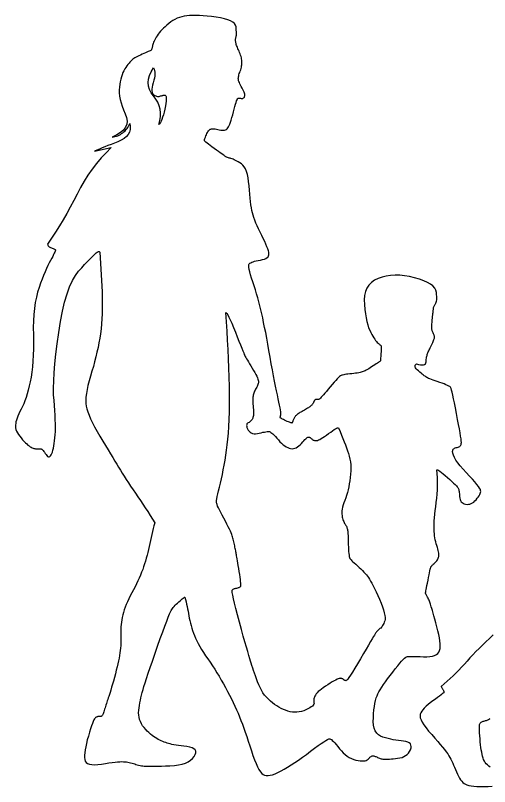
# Model space of a CAD drawing. Extents: x -1967 to 1912, y -945 to 732.
# Drawn here: x -1967 to -936, y -945 to 732 of the extents above; entities that cross this region are included whole.
import ezdxf

# ---------------------------------------------------------------- set-up
doc = ezdxf.new("R2010")
doc.units = 0
doc.header["$LTSCALE"] = 20
doc.layers.add('_____1', color=7, linetype='CONTINUOUS')

# ---------------------------------------------------------------- blocks, each defined once
blk = doc.blocks.new('____')
at = {"layer": '_____1', "color": 0, "flags": 128}
for points in [[(-988.4, -330.3), (-985.3, -330.8), (-982.3, -330.7), (-979.3, -330.2), (-976.4, -329.2), (-973.6, -327.8), (-970.8, -325.9), (-968.1, -323.5), (-965.4, -320.7), (-962.9, -317.7), (-960.8, -314.9), (-959.1, -312.2), (-957.7, -309.7), (-956.7, -307.3), (-956, -305), (-955.6, -302.9), (-955.7, -300.9), (-956.3, -298.6), (-957.9, -295.6), (-960.4, -291.8), (-963.9, -287.3), (-968.2, -282), (-973.5, -275.9), (-979.7, -269.2), (-986.9, -261.6), (-994, -254), (-1000.2, -246.9), (-1005.4, -240.4), (-1009.6, -234.4), (-1012.8, -228.9), (-1015, -223.9), (-1016.3, -219.5), (-1016.6, -215.6), (-1016.6, -215.6), (-1016.4, -213.9), (-1015.9, -212.3), (-1015.1, -211), (-1014, -209.8), (-1012.7, -208.9), (-1011, -208.1), (-1009.1, -207.5), (-1006.9, -207.2), (-1004.7, -206.8), (-1002.8, -206.1), (-1001.2, -205.1), (-999.9, -203.8), (-998.9, -202.3), (-998.2, -200.5), (-997.8, -198.4), (-997.6, -196), (-997.8, -192.8), (-998.3, -188.3), (-999.2, -182.4), (-1000.3, -175.3), (-1001.8, -166.8), (-1003.6, -157), (-1005.7, -146), (-1008.1, -133.5), (-1010.5, -121.2), (-1012.7, -110.4), (-1014.7, -101.1), (-1016.4, -93.3), (-1017.8, -87), (-1019, -82.2), (-1019.9, -78.9), (-1020.6, -77.1), (-1021.5, -76), (-1022.9, -74.8), (-1025, -73.5), (-1027.7, -72.1), (-1031.1, -70.6), (-1035, -69.1), (-1039.6, -67.4), (-1044.7, -65.7), (-1050, -63.9), (-1054.7, -62.3), (-1059, -60.8), (-1062.7, -59.3), (-1066, -58), (-1068.8, -56.8), (-1071, -55.7), (-1072.8, -54.7), (-1074.5, -53.7), (-1076.3, -52.4), (-1078.2, -51), (-1080.4, -49.4), (-1082.7, -47.5), (-1085.2, -45.5), (-1087.9, -43.3), (-1090.8, -40.8), (-1093.5, -38.4), (-1095.5, -36.1), (-1097, -33.9), (-1097.8, -31.9), (-1098.1, -30.1), (-1097.7, -28.3), (-1096.8, -26.8), (-1095.2, -25.4), (-1095.2, -25.4), (-1090.4, -26.7), (-1086.3, -27.4), (-1082.8, -27.6), (-1079.8, -27.3), (-1077.5, -26.5), (-1075.8, -25.1), (-1074.8, -23.2), (-1074.3, -20.7), (-1074.1, -18.1), (-1073.8, -15.6), (-1073.5, -13.2), (-1073.1, -10.9), (-1072.7, -8.8), (-1072.2, -6.8), (-1071.6, -4.9), (-1071, -3.1), (-1070.2, -1.4), (-1069.4, 0.6), (-1068.5, 2.7), (-1067.5, 4.9), (-1066.4, 7.3), (-1065.2, 9.9), (-1063.8, 12.6), (-1062.4, 15.5), (-1061, 18.4), (-1059.8, 21), (-1058.8, 23.3), (-1057.9, 25.4), (-1057.2, 27.3), (-1056.6, 28.9), (-1056.2, 30.3), (-1056, 31.4), (-1055.9, 32.4), (-1056, 33.5), (-1056.1, 34.7), (-1056.4, 36), (-1056.9, 37.3), (-1057.4, 38.7), (-1058.1, 40.2), (-1058.8, 41.8), (-1059.6, 43.4), (-1060.3, 44.9), (-1060.9, 46.5), (-1061.3, 48), (-1061.7, 49.5), (-1061.9, 51), (-1062.1, 52.5), (-1062.1, 53.9), (-1062, 55.5), (-1061.9, 57.3), (-1061.8, 59.4), (-1061.6, 61.8), (-1061.4, 64.5), (-1061.1, 67.5), (-1060.8, 70.7), (-1060.4, 74.2), (-1060.1, 77.7), (-1059.7, 81), (-1059.4, 83.9), (-1059.1, 86.6), (-1058.9, 89.1), (-1058.7, 91.2), (-1058.5, 93.1), (-1058.3, 94.7), (-1058.1, 96.2), (-1057.8, 97.6), (-1057.4, 99), (-1056.8, 100.3), (-1056.2, 101.7), (-1055.5, 102.9), (-1054.6, 104.2), (-1053.7, 105.4), (-1052.8, 106.8), (-1052.1, 108.7), (-1051.6, 111.1), (-1051.2, 113.9), (-1051.1, 117.2), (-1051.2, 121.1), (-1051.4, 125.3), (-1051.9, 130.1), (-1053.1, 135), (-1055.6, 139.6), (-1059.5, 144), (-1064.8, 148.1), (-1071.4, 151.9), (-1079.3, 155.5), (-1088.6, 158.8), (-1099.2, 161.9), (-1110.4, 164.5), (-1121.1, 166.2), (-1131.6, 167.2), (-1141.7, 167.4), (-1151.4, 166.8), (-1160.8, 165.4), (-1169.8, 163.2), (-1178.5, 160.2), (-1186.4, 156.4), (-1193.1, 151.6), (-1198.6, 145.9), (-1203, 139.3), (-1206.1, 131.8), (-1208, 123.3), (-1208.8, 113.9), (-1208.3, 103.6), (-1207.2, 93.2), (-1205.9, 83.6), (-1204.4, 74.8), (-1202.8, 66.8), (-1201, 59.6), (-1199.1, 53.2), (-1196.9, 47.6), (-1194.6, 42.7), (-1192.3, 38.5), (-1190.1, 34.7), (-1187.9, 31.2), (-1185.9, 28.1), (-1183.9, 25.4), (-1182.1, 23.1), (-1180.3, 21.2), (-1178.6, 19.6), (-1177.1, 18.3), (-1175.8, 17.2), (-1174.6, 16.2), (-1173.7, 15.3), (-1172.9, 14.6), (-1172.4, 14), (-1172, 13.6), (-1171.8, 13.3), (-1171.7, 12.8), (-1171.7, 11.9), (-1171.7, 10.6), (-1171.8, 8.8), (-1171.9, 6.6), (-1172, 4), (-1172.2, 0.9), (-1172.4, -2.6), (-1172.6, -6.2), (-1172.9, -9.3), (-1173.1, -11.9), (-1173.2, -14.2), (-1173.4, -16), (-1173.6, -17.4), (-1173.7, -18.4), (-1173.8, -18.9), (-1174.2, -19.4), (-1175, -20.1), (-1176.2, -21.1), (-1177.9, -22.3), (-1180, -23.8), (-1182.6, -25.5), (-1185.6, -27.5), (-1189, -29.7), (-1192.6, -32), (-1195.9, -34.1), (-1199, -35.9), (-1201.9, -37.6), (-1204.5, -39), (-1206.9, -40.3), (-1209, -41.3), (-1211, -42.2), (-1212.9, -42.9), (-1215.2, -43.5), (-1217.8, -44.2), (-1220.8, -44.8), (-1224.1, -45.3), (-1227.7, -45.8), (-1231.7, -46.3), (-1236, -46.7), (-1240.3, -47.1), (-1244.2, -47.6), (-1247.6, -48), (-1250.7, -48.5), (-1253.4, -49), (-1255.7, -49.6), (-1257.6, -50.1), (-1259.1, -50.7), (-1260.6, -51.6), (-1262.5, -53.1), (-1264.8, -55.2), (-1267.6, -58), (-1270.8, -61.4), (-1274.4, -65.4), (-1278.4, -70.1), (-1282.8, -75.4), (-1287.2, -80.7), (-1291.1, -85.4), (-1294.6, -89.4), (-1297.6, -92.9), (-1300, -95.8), (-1302, -98), (-1303.6, -99.6), (-1304.6, -100.7), (-1305.4, -101.3), (-1306.2, -101.9), (-1307, -102.3), (-1307.8, -102.7), (-1308.6, -102.9), (-1309.4, -103.1), (-1310.2, -103.1), (-1311, -103), (-1311.8, -102.9), (-1312.5, -102.8), (-1313.2, -102.9), (-1313.8, -102.9), (-1314.4, -103.1), (-1314.9, -103.3), (-1315.4, -103.5), (-1315.8, -103.9), (-1316.2, -104.3), (-1316.6, -104.7), (-1317, -105.3), (-1317.3, -105.9), (-1317.7, -106.5), (-1318, -107.3), (-1318.4, -108.1), (-1318.7, -108.9), (-1319.1, -109.9), (-1319.6, -110.8), (-1320.2, -111.8), (-1321, -112.8), (-1321.9, -113.9), (-1322.9, -115), (-1324.1, -116.1), (-1325.4, -117.2), (-1326.9, -118.4), (-1328.5, -119.6), (-1330.2, -120.8), (-1332.2, -122), (-1334.2, -123.3), (-1336.5, -124.6), (-1338.9, -125.9), (-1341.4, -127.3), (-1344, -128.6), (-1346.3, -130), (-1348.5, -131.2), (-1350.5, -132.5), (-1352.3, -133.8), (-1353.9, -135), (-1355.4, -136.1), (-1356.6, -137.3), (-1357.8, -138.4), (-1358.8, -139.7), (-1359.7, -140.9), (-1360.6, -142.2), (-1361.4, -143.5), (-1362, -144.9), (-1362.6, -146.3), (-1363.1, -147.8), (-1363.6, -149.2), (-1364, -150.4), (-1364.4, -151.4), (-1364.7, -152.3), (-1365.1, -153), (-1365.4, -153.6), (-1365.7, -153.9), (-1365.9, -154.1), (-1366.3, -154.1), (-1367.1, -153.9), (-1368.2, -153.6), (-1369.7, -153), (-1371.5, -152.3), (-1373.7, -151.4), (-1376.2, -150.3), (-1379, -149), (-1381.8, -147.6), (-1384.3, -146.5), (-1386.4, -145.4), (-1388.1, -144.5), (-1389.5, -143.7), (-1390.5, -143.1), (-1391.1, -142.6), (-1391.4, -142.3), (-1391.4, -141.9), (-1391.4, -141.5), (-1391.4, -140.9), (-1391.2, -140.3), (-1391.1, -139.6), (-1390.8, -138.7), (-1390.6, -137.8), (-1390.2, -136.7), (-1390, -135.2), (-1390, -132.8), (-1390.3, -129.7), (-1390.9, -125.6), (-1391.7, -120.7), (-1392.8, -115), (-1394.2, -108.5), (-1395.8, -101.1), (-1397.6, -92.9), (-1399.5, -83.7), (-1401.6, -73.7), (-1403.7, -62.9), (-1405.9, -51.1), (-1408.3, -38.4), (-1410.7, -24.9), (-1413.3, -10.5), (-1415.8, 4), (-1418.3, 17.6), (-1420.7, 30.6), (-1423, 42.7), (-1425.3, 54.1), (-1427.4, 64.7), (-1429.5, 74.6), (-1431.5, 83.7), (-1433.5, 92.4), (-1435.6, 101.1), (-1437.9, 109.7), (-1440.3, 118.4), (-1442.8, 127.1), (-1445.4, 135.7), (-1448.2, 144.4), (-1451.1, 153), (-1453.8, 161.2), (-1456, 168.5), (-1457.7, 174.8), (-1458.9, 180.2), (-1459.6, 184.6), (-1459.7, 188.1), (-1459.4, 190.6), (-1458.6, 192.3), (-1457.3, 193.4), (-1455.5, 194.5), (-1453.2, 195.6), (-1450.5, 196.6), (-1447.2, 197.7), (-1443.5, 198.6), (-1439.3, 199.6), (-1434.5, 200.5), (-1429.9, 201.5), (-1425.9, 202.7), (-1422.6, 204.1), (-1419.9, 205.8), (-1417.9, 207.6), (-1416.5, 209.7), (-1415.8, 212), (-1415.8, 214.4), (-1416.2, 217.3), (-1417.1, 220.8), (-1418.5, 224.9), (-1420.3, 229.5), (-1422.5, 234.8), (-1425.1, 240.6), (-1428.2, 247), (-1431.7, 254), (-1435.3, 261.2), (-1438.6, 268), (-1441.5, 274.6), (-1444.2, 280.9), (-1446.5, 286.9), (-1448.5, 292.6), (-1450.2, 298), (-1451.6, 303.1), (-1452.8, 308.4), (-1453.9, 314.2), (-1455, 320.7), (-1455.9, 327.7), (-1456.9, 335.3), (-1457.7, 343.5), (-1458.5, 352.3), (-1459.2, 361.7), (-1460, 370.9), (-1461.2, 379.2), (-1462.8, 386.6), (-1464.7, 393), (-1466.9, 398.5), (-1469.6, 403.2), (-1472.5, 406.9), (-1475.9, 409.6), (-1479.3, 411.8), (-1482.6, 413.8), (-1485.6, 415.6), (-1488.5, 417.1), (-1491.3, 418.4), (-1493.8, 419.5), (-1496.2, 420.4), (-1498.4, 421.1), (-1500.5, 421.7), (-1502.4, 422.2), (-1504.1, 422.8), (-1505.7, 423.4), (-1507.1, 423.9), (-1508.4, 424.5), (-1509.5, 425.1), (-1510.5, 425.6), (-1511.6, 426.4), (-1513.3, 427.6), (-1515.6, 429.2), (-1518.3, 431.2), (-1521.6, 433.5), (-1525.5, 436.3), (-1529.9, 439.5), (-1534.8, 443.1), (-1539.7, 446.6), (-1543.9, 449.8), (-1547.5, 452.5), (-1550.5, 454.9), (-1552.9, 456.8), (-1554.6, 458.4), (-1555.7, 459.5), (-1556.2, 460.2), (-1556.3, 460.8), (-1556.2, 461.7), (-1555.9, 462.9), (-1555.4, 464.4), (-1554.8, 466.1), (-1554.1, 468), (-1553.1, 470.3), (-1552, 472.8), (-1550.8, 475.3), (-1549.6, 477.5), (-1548.4, 479.5), (-1547.2, 481.2), (-1546, 482.6), (-1544.8, 483.8), (-1543.5, 484.7), (-1542.3, 485.3), (-1541, 485.7), (-1539.4, 485.9), (-1537.5, 485.9), (-1535.3, 485.8), (-1532.9, 485.5), (-1530.1, 485.1), (-1527.2, 484.4), (-1523.9, 483.6), (-1520.7, 482.9), (-1517.7, 482.6), (-1514.9, 482.6), (-1512.4, 482.9), (-1510.2, 483.6), (-1508.3, 484.6), (-1506.6, 486), (-1505.1, 487.7), (-1503.8, 489.9), (-1502.4, 492.8), (-1501, 496.2), (-1499.5, 500.2), (-1497.9, 504.9), (-1496.3, 510.1), (-1494.6, 516), (-1492.9, 522.4), (-1491.3, 528.8), (-1489.8, 534.4), (-1488.4, 539.2), (-1487.2, 543.2), (-1486.2, 546.4), (-1485.3, 548.9), (-1484.6, 550.5), (-1484, 551.4), (-1483.4, 551.8), (-1482.8, 552.1), (-1482, 552.3), (-1481.1, 552.5), (-1480.1, 552.5), (-1479.1, 552.4), (-1477.8, 552.3), (-1476.5, 552), (-1475.2, 551.8), (-1474, 551.8), (-1472.9, 552), (-1471.8, 552.4), (-1470.9, 553), (-1470.1, 553.7), (-1469.3, 554.7), (-1468.7, 555.8), (-1468.2, 557.2), (-1468.1, 558.9), (-1468.3, 560.8), (-1468.8, 563), (-1469.7, 565.5), (-1470.9, 568.2), (-1472.4, 571.2), (-1474.2, 574.5), (-1476, 577.8), (-1477.7, 580.8), (-1479, 583.6), (-1480.2, 586.2), (-1481.1, 588.5), (-1481.8, 590.5), (-1482.2, 592.4), (-1482.4, 593.9), (-1482.5, 595.4), (-1482.3, 597.2), (-1482, 599.1), (-1481.6, 601.1), (-1481, 603.4), (-1480.3, 605.9), (-1479.4, 608.5), (-1478.4, 611.3), (-1477.3, 614.2), (-1476.5, 617), (-1475.8, 619.8), (-1475.2, 622.5), (-1474.9, 625.2), (-1474.6, 627.8), (-1474.6, 630.4), (-1474.7, 632.9), (-1474.9, 635.4), (-1475.3, 637.9), (-1475.9, 640.5), (-1476.6, 643.2), (-1477.4, 645.9), (-1478.4, 648.7), (-1479.6, 651.5), (-1480.9, 654.4), (-1482.2, 657.2), (-1483.3, 659.9), (-1484.4, 662.4), (-1485.3, 664.8), (-1486.1, 667.1), (-1486.8, 669.2), (-1487.4, 671.2), (-1487.8, 673), (-1488.1, 674.8), (-1488.3, 676.5), (-1488.5, 678.2), (-1488.5, 679.8), (-1488.4, 681.4), (-1488.1, 682.9), (-1487.8, 684.4), (-1487.4, 685.9), (-1487, 687.5), (-1486.7, 689.4), (-1486.5, 691.7), (-1486.5, 694.2), (-1486.6, 697), (-1486.8, 700.2), (-1487.1, 703.7), (-1487.5, 707.4), (-1488.6, 711.2), (-1491, 714.7), (-1494.5, 717.8), (-1499.3, 720.6), (-1505.3, 723.1), (-1512.6, 725.3), (-1521, 727.1), (-1530.7, 728.7), (-1540.7, 729.9), (-1550.1, 730.9), (-1558.9, 731.7), (-1567.2, 732.2), (-1574.9, 732.4), (-1581.9, 732.4), (-1588.5, 732.1), (-1594.4, 731.6), (-1599.9, 730.7), (-1605.3, 729.5), (-1610.5, 728), (-1615.5, 726.1), (-1620.3, 723.8), (-1625, 721.2), (-1629.5, 718.2), (-1633.8, 714.8), (-1637.9, 711.3), (-1641.7, 707.9), (-1645.2, 704.5), (-1648.5, 701.1), (-1651.5, 697.8), (-1654.2, 694.5), (-1656.6, 691.3), (-1658.8, 688.1), (-1660.8, 685), (-1662.5, 682), (-1664, 679.2), (-1665.4, 676.5), (-1666.5, 674), (-1667.5, 671.5), (-1668.2, 669.3), (-1668.7, 667.1), (-1669.2, 665.1), (-1669.6, 663.4), (-1670, 661.8), (-1670.3, 660.5), (-1670.7, 659.4), (-1671, 658.5), (-1671.3, 657.8), (-1671.6, 657.3), (-1672, 656.9), (-1673, 656.3), (-1674.4, 655.6), (-1676.2, 654.6), (-1678.5, 653.6), (-1681.2, 652.4), (-1684.4, 651), (-1688, 649.5), (-1691.8, 647.9), (-1695.3, 646.3), (-1698.6, 644.7), (-1701.6, 643.1), (-1704.5, 641.5), (-1707.1, 640), (-1709.5, 638.4), (-1711.7, 636.9), (-1713.8, 635.2), (-1715.9, 633.2), (-1718, 631), (-1720.1, 628.5), (-1722.3, 625.8), (-1724.5, 622.8), (-1726.8, 619.5), (-1729, 615.9), (-1731.2, 612.1), (-1733.2, 608), (-1735, 603.5), (-1736.6, 598.7), (-1738, 593.7), (-1739.2, 588.3), (-1740.3, 582.6), (-1741.1, 576.6), (-1741.6, 570.3), (-1741.4, 563.8), (-1740.7, 556.9), (-1739.4, 549.8), (-1737.5, 542.4), (-1735, 534.7), (-1731.9, 526.8), (-1728.3, 518.5), (-1725.3, 510.4), (-1724.1, 502.8), (-1724.9, 495.7), (-1727.5, 489.1), (-1732.1, 483), (-1738.4, 477.5), (-1746.7, 472.4), (-1756.9, 467.8), (-1756.9, 467.8), (-1753.7, 468.2), (-1750.6, 468.8), (-1747.6, 469.6), (-1744.6, 470.7), (-1741.7, 472), (-1738.9, 473.5), (-1736.2, 475.3), (-1733.5, 477.3), (-1731, 479.5), (-1728.6, 481.7), (-1726.4, 484.1), (-1724.4, 486.5), (-1722.6, 489), (-1720.9, 491.7), (-1719.4, 494.4), (-1718.1, 497.2), (-1718.1, 497.2), (-1717.3, 490.5), (-1717.7, 484.3), (-1719.2, 478.7), (-1721.9, 473.5), (-1725.7, 468.8), (-1730.7, 464.6), (-1736.8, 460.9), (-1744.1, 457.7), (-1751.7, 454.8), (-1759, 452), (-1765.9, 449.4), (-1772.4, 446.8), (-1778.6, 444.3), (-1784.3, 441.9), (-1789.7, 439.7), (-1794.8, 437.5), (-1794.8, 437.5), (-1758.8, 445.1), (-1770, 433.9), (-1780.6, 422.4), (-1790.7, 410.4), (-1800.3, 397.9), (-1809.3, 385.1), (-1817.8, 371.8), (-1825.7, 358.1), (-1833.1, 344), (-1840.3, 329.8), (-1847.8, 315.7), (-1855.4, 301.8), (-1863.3, 288.1), (-1871.4, 274.6), (-1879.7, 261.2), (-1888.3, 248), (-1897, 235), (-1897, 235), (-1896.9, 233.7), (-1896.6, 232.5), (-1896, 231.4), (-1895.1, 230.4), (-1893.9, 229.5), (-1892.5, 228.6), (-1890.8, 227.8), (-1888.8, 227), (-1886.9, 226.3), (-1885.1, 225.7), (-1883.7, 225), (-1882.4, 224.4), (-1881.5, 223.7), (-1880.7, 223.1), (-1880.2, 222.5), (-1880, 221.9), (-1880.1, 221.1), (-1880.5, 219.7), (-1881.3, 217.7), (-1882.5, 215.2), (-1884, 212.2), (-1885.9, 208.5), (-1888.2, 204.3), (-1890.8, 199.6), (-1893.7, 194.3), (-1896.6, 188.4), (-1899.6, 181.9), (-1902.7, 174.8), (-1905.8, 167.1), (-1909, 158.9), (-1912.3, 150), (-1915.7, 140.6), (-1918.8, 130.5), (-1921.5, 119.6), (-1923.8, 107.9), (-1925.5, 95.4), (-1926.8, 82.2), (-1927.7, 68.2), (-1928.1, 53.4), (-1928, 37.8), (-1927.8, 22.3), (-1928, 7.5), (-1928.4, -6.5), (-1929.1, -19.6), (-1930.1, -31.9), (-1931.4, -43.5), (-1933, -54.2), (-1934.9, -64.2), (-1937, -73.4), (-1939.2, -82.2), (-1941.4, -90.4), (-1943.8, -98.2), (-1946.3, -105.4), (-1948.9, -112.1), (-1951.6, -118.3), (-1954.4, -124), (-1957.1, -129.2), (-1959.5, -134.2), (-1961.5, -138.9), (-1963.3, -143.3), (-1964.7, -147.5), (-1965.8, -151.3), (-1966.5, -154.8), (-1967, -158.1), (-1967, -161.3), (-1966.6, -164.6), (-1965.8, -167.9), (-1964.4, -171.4), (-1962.7, -175.1), (-1960.5, -178.8), (-1957.8, -182.6), (-1954.6, -186.5), (-1951.3, -190.3), (-1948.2, -193.8), (-1945.3, -196.8), (-1942.4, -199.5), (-1939.8, -201.9), (-1937.3, -203.9), (-1935, -205.5), (-1932.8, -206.7), (-1930.8, -207.7), (-1928.8, -208.5), (-1927, -209.2), (-1925.2, -209.7), (-1923.5, -210.1), (-1921.9, -210.3), (-1920.4, -210.3), (-1918.9, -210.2), (-1917.6, -210), (-1916.3, -209.9), (-1915.2, -209.9), (-1914.1, -209.9), (-1913, -209.9), (-1912.1, -210.1), (-1911.2, -210.3), (-1910.5, -210.5), (-1909.7, -210.9), (-1908.7, -211.6), (-1907.7, -212.7), (-1906.5, -214), (-1905.1, -215.7), (-1903.7, -217.6), (-1902.1, -219.9), (-1900.4, -222.5), (-1898.7, -224.9), (-1897, -226.5), (-1895.3, -227.4), (-1893.8, -227.5), (-1892.2, -226.8), (-1890.8, -225.5), (-1889.3, -223.3), (-1888, -220.5), (-1886.7, -217), (-1885.5, -213), (-1884.4, -208.6), (-1883.4, -203.7), (-1882.6, -198.4), (-1881.8, -192.5), (-1881.2, -186.2), (-1880.6, -179.4), (-1880.2, -172.1), (-1880.1, -164.3), (-1880.1, -155.8), (-1880.3, -146.8), (-1880.7, -137.2), (-1881.3, -127), (-1882.1, -116.2), (-1883.1, -104.9), (-1883.9, -92.4), (-1884.1, -78.2), (-1883.7, -62.3), (-1882.7, -44.7), (-1881.1, -25.4), (-1879, -4.4), (-1876.2, 18.4), (-1872.9, 42.8), (-1869.1, 67), (-1864.8, 89.1), (-1860, 108.9), (-1854.8, 126.7), (-1849.2, 142.3), (-1843.1, 155.7), (-1836.6, 166.9), (-1829.7, 176), (-1822.8, 183.6), (-1816.6, 190.5), (-1811.1, 196.5), (-1806.2, 201.7), (-1801.9, 206.2), (-1798.3, 209.8), (-1795.4, 212.6), (-1793.1, 214.7), (-1791.2, 216.2), (-1789.5, 217.4), (-1788, 218.2), (-1786.7, 218.8), (-1785.6, 219.1), (-1784.7, 219), (-1783.9, 218.6), (-1783.4, 217.9), (-1783.4, 217.9), (-1782.6, 205.6), (-1781.8, 193.2), (-1781.1, 180.9), (-1780.4, 168.5), (-1779.8, 156.2), (-1779.3, 143.9), (-1778.8, 131.6), (-1778.4, 119.3), (-1778.2, 107.1), (-1778.2, 95.3), (-1778.5, 83.7), (-1779, 72.4), (-1779.8, 61.5), (-1780.9, 50.8), (-1782.2, 40.3), (-1783.7, 30.2), (-1785.5, 20.2), (-1787.5, 10.1), (-1789.7, -0.1), (-1792.1, -10.3), (-1794.8, -20.6), (-1797.6, -31.1), (-1800.6, -41.5), (-1803.8, -52.1), (-1806.9, -62.4), (-1809.4, -72.1), (-1811.4, -81.1), (-1812.8, -89.6), (-1813.7, -97.4), (-1814.1, -104.6), (-1813.9, -111.2), (-1813.1, -117.2), (-1811.8, -123.2), (-1809.8, -129.8), (-1807, -137), (-1803.6, -144.9), (-1799.6, -153.4), (-1794.8, -162.5), (-1789.4, -172.3), (-1783.3, -182.7), (-1777, -193.1), (-1771, -202.9), (-1765.4, -212.2), (-1760.2, -220.9), (-1755.3, -229.1), (-1750.7, -236.7), (-1746.5, -243.7), (-1742.6, -250.2), (-1738.8, -256.5), (-1734.8, -263), (-1730.5, -269.7), (-1726.1, -276.7), (-1721.4, -283.9), (-1716.5, -291.3), (-1711.4, -298.9), (-1706.1, -306.7), (-1700.7, -314.6), (-1695.3, -322.6), (-1690, -330.6), (-1684.7, -338.6), (-1679.5, -346.7), (-1674.3, -354.7), (-1669.2, -362.8), (-1664.1, -370.9), (-1664.1, -370.9), (-1665.8, -377.2), (-1667.4, -383.6), (-1668.9, -390), (-1670.5, -396.5), (-1672, -402.9), (-1673.4, -409.3), (-1674.9, -415.8), (-1676.3, -422.3), (-1677.7, -428.8), (-1679.2, -435.2), (-1680.9, -441.6), (-1682.6, -447.9), (-1684.4, -454.1), (-1686.3, -460.3), (-1688.3, -466.4), (-1690.4, -472.5), (-1692.7, -478.6), (-1695.1, -484.8), (-1697.7, -491), (-1700.6, -497.3), (-1703.6, -503.7), (-1706.8, -510.2), (-1710.3, -516.7), (-1713.9, -523.3), (-1717.5, -529.9), (-1720.7, -536.3), (-1723.6, -542.6), (-1726.3, -548.7), (-1728.6, -554.6), (-1730.6, -560.3), (-1732.3, -565.9), (-1733.7, -571.3), (-1734.8, -576.6), (-1735.8, -581.9), (-1736.6, -587.2), (-1737.2, -592.3), (-1737.6, -597.5), (-1737.8, -602.6), (-1737.9, -607.6), (-1737.8, -612.7), (-1737.6, -617.7), (-1737.6, -622.7), (-1737.7, -627.8), (-1737.9, -632.9), (-1738.2, -638.1), (-1738.7, -643.2), (-1739.3, -648.5), (-1740, -653.7), (-1740.8, -659.2), (-1741.8, -665), (-1743.1, -671.2), (-1744.5, -677.7), (-1746.1, -684.5), (-1747.8, -691.7), (-1749.8, -699.3), (-1752, -707.2), (-1754.1, -715), (-1756.1, -722.1), (-1758, -728.7), (-1759.7, -734.6), (-1761.3, -739.8), (-1762.7, -744.5), (-1764, -748.5), (-1765.2, -751.9), (-1766.2, -755), (-1767.3, -758.1), (-1768.3, -761.1), (-1769.3, -764.2), (-1770.3, -767.2), (-1771.3, -770.3), (-1772.2, -773.3), (-1773.2, -776.4), (-1774.1, -779.2), (-1775, -781.8), (-1775.8, -784), (-1776.5, -786), (-1777.2, -787.6), (-1777.9, -789), (-1778.4, -790), (-1779, -790.7), (-1779.5, -791.2), (-1780.1, -791.6), (-1780.8, -792), (-1781.5, -792.2), (-1782.3, -792.4), (-1783.1, -792.5), (-1784.1, -792.4), (-1785.1, -792.3), (-1786.1, -792.2), (-1787.1, -792.3), (-1788.2, -792.5), (-1789.3, -792.8), (-1790.3, -793.3), (-1791.5, -793.9), (-1792.6, -794.6), (-1793.7, -795.5), (-1794.9, -797), (-1796.4, -799.4), (-1797.9, -802.8), (-1799.7, -807.2), (-1801.6, -812.6), (-1803.7, -818.9), (-1806, -826.3), (-1808.4, -834.6), (-1810.8, -843.1), (-1812.8, -851), (-1814.3, -858.2), (-1815.5, -864.9), (-1816.4, -871), (-1816.8, -876.4), (-1816.8, -881.3), (-1816.5, -885.5), (-1815.5, -889.1), (-1813.4, -892.1), (-1810.4, -894.3), (-1806.3, -895.9), (-1801.2, -896.8), (-1795, -897.1), (-1787.9, -896.6), (-1779.7, -895.5), (-1771.3, -894.2), (-1763.7, -893), (-1756.7, -892.1), (-1750.4, -891.3), (-1744.8, -890.8), (-1739.9, -890.5), (-1735.6, -890.3), (-1732.1, -890.4), (-1728.9, -890.7), (-1725.8, -891), (-1722.7, -891.4), (-1719.6, -892), (-1716.6, -892.6), (-1713.6, -893.4), (-1710.7, -894.3), (-1707.8, -895.2), (-1705, -896.2), (-1702.1, -897), (-1699.2, -897.8), (-1696.2, -898.5), (-1693.2, -899.1), (-1690.2, -899.5), (-1687.2, -899.9), (-1684.1, -900.2), (-1680.6, -900.4), (-1676.2, -900.5), (-1670.9, -900.5), (-1664.7, -900.4), (-1657.6, -900.3), (-1649.6, -900), (-1640.7, -899.7), (-1631, -899.3), (-1621.3, -898.6), (-1612.4, -897.4), (-1604.5, -895.7), (-1597.5, -893.4), (-1591.4, -890.6), (-1586.1, -887.3), (-1581.8, -883.5), (-1578.4, -879.2), (-1576.1, -874.9), (-1575, -871), (-1575.1, -867.6), (-1576.5, -864.7), (-1579.1, -862.2), (-1582.9, -860.2), (-1587.9, -858.7), (-1594.2, -857.7), (-1600.8, -856.9), (-1607, -856.1), (-1612.7, -855.3), (-1617.9, -854.5), (-1622.6, -853.6), (-1626.9, -852.8), (-1630.7, -851.9), (-1634, -851), (-1637.1, -850.1), (-1640.2, -849), (-1643.4, -847.8), (-1646.6, -846.5), (-1649.9, -845.1), (-1653.1, -843.5), (-1656.5, -841.9), (-1659.8, -840.1), (-1663.2, -838.1), (-1666.6, -835.8), (-1670, -833.2), (-1673.4, -830.4), (-1676.8, -827.3), (-1680.3, -823.9), (-1683.8, -820.2), (-1687.2, -816.2), (-1690.5, -812.1), (-1693.2, -807.8), (-1695.4, -803.3), (-1697.1, -798.7), (-1698.3, -793.9), (-1699, -789), (-1699.2, -783.9), (-1698.8, -778.7), (-1698.2, -773.4), (-1697.4, -767.9), (-1696.4, -762.4), (-1695.4, -756.8), (-1694.1, -751.2), (-1692.8, -745.4), (-1691.3, -739.6), (-1689.6, -733.6), (-1687.6, -726.9), (-1685, -718.8), (-1681.9, -709.2), (-1678.2, -698.1), (-1674, -685.6), (-1669.2, -671.7), (-1663.9, -656.3), (-1658, -639.4), (-1652.1, -622.8), (-1646.8, -608.1), (-1642.2, -595.4), (-1638.2, -584.7), (-1634.8, -575.9), (-1632.1, -569.1), (-1630, -564.2), (-1628.5, -561.3), (-1627.2, -559.3), (-1625.6, -557.2), (-1623.9, -555), (-1621.9, -552.8), (-1619.7, -550.4), (-1617.3, -548), (-1614.7, -545.5), (-1611.9, -542.9), (-1609.1, -540.4), (-1606.6, -538.3), (-1604.5, -536.5), (-1602.7, -535.1), (-1601.2, -534), (-1600.1, -533.2), (-1599.3, -532.8), (-1598.8, -532.8), (-1598.8, -532.8), (-1597.5, -537.7), (-1596.2, -542.7), (-1595, -547.8), (-1593.9, -552.8), (-1592.8, -557.9), (-1591.8, -563), (-1590.9, -568.1), (-1590, -573.3), (-1589.1, -578.5), (-1588, -583.7), (-1586.7, -589), (-1585.3, -594.3), (-1583.6, -599.7), (-1581.9, -605.1), (-1579.9, -610.6), (-1577.8, -616.1), (-1575.4, -621.7), (-1572.7, -627.5), (-1569.6, -633.6), (-1566.1, -639.8), (-1562.3, -646.3), (-1558.1, -653), (-1553.6, -659.9), (-1548.7, -667), (-1543.6, -674.3), (-1538.6, -681.7), (-1533.7, -689.3), (-1528.9, -697), (-1524.1, -704.8), (-1519.4, -712.8), (-1514.7, -720.9), (-1510.2, -729.2), (-1505.7, -737.5), (-1501.4, -745.7), (-1497.4, -753.8), (-1493.5, -761.8), (-1489.8, -769.7), (-1486.3, -777.5), (-1483, -785.2), (-1479.9, -792.8), (-1476.8, -800.5), (-1473.7, -808.7), (-1470.6, -817.3), (-1467.3, -826.4), (-1464.1, -835.9), (-1460.8, -845.8), (-1457.4, -856.1), (-1454, -866.9), (-1450.6, -877.3), (-1447.2, -886.5), (-1444, -894.7), (-1440.8, -901.7), (-1437.6, -907.5), (-1434.6, -912.2), (-1431.6, -915.8), (-1428.7, -918.2), (-1425.5, -919.7), (-1421.9, -920.5), (-1417.8, -920.6), (-1413.1, -920), (-1408, -918.7), (-1402.3, -916.7), (-1396.2, -914), (-1389.5, -910.6), (-1382.5, -906.7), (-1375.2, -902.3), (-1367.6, -897.6), (-1359.7, -892.4), (-1351.6, -886.9), (-1343.2, -880.9), (-1334.5, -874.5), (-1325.5, -867.7), (-1316.9, -861.2), (-1309.2, -855.5), (-1302.5, -850.8), (-1296.8, -847), (-1292, -844.1), (-1288.3, -842.1), (-1285.4, -841), (-1283.6, -840.8), (-1282.1, -841.4), (-1280.2, -842.5), (-1278.1, -844.3), (-1275.6, -846.7), (-1272.8, -849.6), (-1269.7, -853.2), (-1266.3, -857.4), (-1262.5, -862.1), (-1258.5, -866.9), (-1254.4, -871.3), (-1250.2, -875.1), (-1245.8, -878.5), (-1241.2, -881.3), (-1236.5, -883.7), (-1231.7, -885.6), (-1226.8, -887), (-1221.9, -888), (-1217.6, -888.6), (-1213.6, -888.9), (-1210.1, -888.8), (-1207, -888.3), (-1204.4, -887.5), (-1202.2, -886.3), (-1200.4, -884.8), (-1198.9, -883.2), (-1197.5, -881.8), (-1196.2, -880.6), (-1194.9, -879.6), (-1193.7, -878.8), (-1192.7, -878.2), (-1191.7, -877.8), (-1190.7, -877.6), (-1189.8, -877.6), (-1188.7, -877.7), (-1187.5, -877.9), (-1186.2, -878.3), (-1184.8, -878.8), (-1183.2, -879.4), (-1181.5, -880.1), (-1179.7, -881), (-1177.8, -881.9), (-1175.9, -882.7), (-1174.1, -883.3), (-1172.2, -883.9), (-1170.2, -884.4), (-1168.3, -884.7), (-1166.4, -885), (-1164.5, -885.1), (-1162.4, -885.2), (-1159.8, -885.1), (-1156.9, -885), (-1153.5, -884.8), (-1149.8, -884.5), (-1145.6, -884.1), (-1141.1, -883.6), (-1136.1, -883.1), (-1131.1, -882.2), (-1126.6, -881), (-1122.5, -879.3), (-1118.8, -877.2), (-1115.5, -874.6), (-1112.7, -871.7), (-1110.3, -868.3), (-1108.3, -864.4), (-1107, -860.6), (-1106.6, -857.2), (-1107.1, -854.3), (-1108.5, -851.7), (-1110.8, -849.7), (-1114.1, -848), (-1118.2, -846.8), (-1123.3, -846), (-1128.8, -845.4), (-1134.4, -844.6), (-1139.9, -843.8), (-1145.5, -842.7), (-1151.2, -841.6), (-1156.8, -840.3), (-1162.4, -838.8), (-1168.1, -837.3), (-1173.4, -835.2), (-1178, -832.2), (-1181.7, -828.2), (-1184.7, -823.4), (-1186.9, -817.6), (-1188.4, -810.9), (-1189, -803.2), (-1188.9, -794.7), (-1188.3, -786), (-1187.6, -777.9), (-1186.6, -770.5), (-1185.5, -763.7), (-1184.1, -757.5), (-1182.6, -751.9), (-1180.8, -747), (-1178.9, -742.7), (-1176.7, -738.5), (-1173.9, -733.8), (-1170.6, -728.6), (-1166.9, -722.9), (-1162.6, -716.8), (-1157.9, -710.2), (-1152.6, -703.1), (-1146.9, -695.6), (-1141.2, -688.2), (-1136, -681.8), (-1131.4, -676.3), (-1127.4, -671.7), (-1123.9, -668), (-1121, -665.2), (-1118.6, -663.4), (-1116.8, -662.4), (-1114.9, -662), (-1112.2, -661.7), (-1108.7, -661.5), (-1104.5, -661.4), (-1099.5, -661.4), (-1093.7, -661.6), (-1087.2, -661.8), (-1079.8, -662.1), (-1072.5, -662.3), (-1066.1, -661.9), (-1060.4, -661), (-1055.7, -659.5), (-1051.7, -657.6), (-1048.6, -655.1), (-1046.3, -652), (-1044.8, -648.5), (-1044, -644.3), (-1043.7, -639.5), (-1043.7, -634.1), (-1044.3, -627.9), (-1045.2, -621.2), (-1046.6, -613.7), (-1048.5, -605.7), (-1050.8, -596.9), (-1053.2, -588.3), (-1055.4, -580.4), (-1057.4, -573.4), (-1059.1, -567.2), (-1060.6, -561.8), (-1061.9, -557.2), (-1063, -553.5), (-1063.8, -550.6), (-1064.5, -548.1), (-1065.3, -545.7), (-1066.1, -543.4), (-1067, -541.1), (-1067.9, -539), (-1068.8, -536.9), (-1069.9, -534.9), (-1070.9, -533), (-1071.9, -531.3), (-1072.8, -529.7), (-1073.5, -528.3), (-1074.2, -527), (-1074.7, -526), (-1075, -525.1), (-1075.3, -524.4), (-1075.4, -523.8), (-1075.3, -523), (-1075.1, -521.4), (-1074.7, -519.1), (-1074.1, -515.9), (-1073.4, -512.1), (-1072.5, -507.4), (-1071.4, -502), (-1070.1, -495.8), (-1068.9, -489.6), (-1067.7, -484.1), (-1066.7, -479.4), (-1065.8, -475.4), (-1065.1, -472.1), (-1064.5, -469.6), (-1064, -467.8), (-1063.7, -466.7), (-1063.3, -466), (-1062.8, -465.2), (-1062, -464.2), (-1061.1, -463.2), (-1059.9, -462.1), (-1058.6, -460.8), (-1057, -459.5), (-1055.3, -458), (-1053.5, -456.5), (-1052, -454.9), (-1050.6, -453.3), (-1049.5, -451.6), (-1048.5, -449.8), (-1047.8, -447.9), (-1047.2, -446), (-1046.8, -444), (-1046.7, -441.9), (-1046.7, -439.5), (-1046.9, -436.9), (-1047.3, -434.1), (-1047.9, -431.1), (-1048.7, -427.8), (-1049.7, -424.3), (-1050.9, -420.6), (-1052.2, -416.7), (-1053.3, -412.6), (-1054.2, -408.3), (-1055, -403.9), (-1055.7, -399.3), (-1056.2, -394.6), (-1056.6, -389.7), (-1056.8, -384.6), (-1056.9, -379.2), (-1056.8, -373.2), (-1056.5, -366.8), (-1056, -359.8), (-1055.3, -352.3), (-1054.5, -344.4), (-1053.4, -335.9), (-1052.2, -326.9), (-1051, -317.6), (-1050.1, -308.5), (-1049.5, -299.4), (-1049.2, -290.5), (-1049.1, -281.6), (-1049.4, -272.8), (-1049.9, -264), (-1050.7, -255.4), (-1050.7, -255.4), (-1050, -255.4), (-1048.6, -255.9), (-1046.7, -257.1), (-1044.1, -259), (-1040.9, -261.4), (-1037.1, -264.5), (-1032.7, -268.1), (-1027.7, -272.4), (-1022.6, -276.8), (-1018.2, -280.8), (-1014.4, -284.4), (-1011.1, -287.5), (-1008.5, -290.2), (-1006.5, -292.4), (-1005, -294.3), (-1004.2, -295.7), (-1003.7, -297), (-1003.2, -298.6), (-1002.8, -300.5), (-1002.4, -302.6), (-1002.1, -305.1), (-1001.8, -307.8), (-1001.6, -310.8), (-1001.4, -314.1), (-1001.1, -317.4), (-1000.4, -320.3), (-999.3, -322.8), (-997.9, -325), (-996, -326.9), (-993.9, -328.4), (-991.3, -329.5), (-988.4, -330.3), (-988.4, -330.3)], [(-1640.7, 558.4), (-1639.8, 557.6), (-1639.3, 556), (-1639, 553.6), (-1639, 550.3), (-1639.4, 546.2), (-1640.1, 541.2), (-1641.1, 535.5), (-1642.4, 528.8), (-1643.9, 522.2), (-1645.4, 516.2), (-1647, 510.9), (-1648.6, 506.4), (-1650.3, 502.6), (-1652, 499.4), (-1653.8, 497), (-1655.6, 495.3), (-1655.6, 495.3), (-1653.3, 503.9), (-1652, 512.3), (-1651.8, 520.5), (-1652.7, 528.4), (-1654.6, 536), (-1657.7, 543.4), (-1661.7, 550.5), (-1666.9, 557.4), (-1671.9, 564.3), (-1675.4, 571.4), (-1677.6, 578.6), (-1678.3, 586.2), (-1677.6, 593.9), (-1675.5, 601.8), (-1671.9, 610), (-1667, 618.3), (-1667, 618.3), (-1665.6, 615.5), (-1664.7, 612.3), (-1664.2, 608.8), (-1664, 605), (-1664.3, 600.7), (-1665, 596.2), (-1666, 591.3), (-1667.5, 586), (-1668.9, 580.9), (-1669.9, 576.2), (-1670.4, 572.1), (-1670.4, 568.5), (-1670, 565.5), (-1669.1, 562.9), (-1667.7, 560.9), (-1665.9, 559.4), (-1663.9, 558.3), (-1662, 557.4), (-1660.1, 556.8), (-1658.2, 556.4), (-1656.4, 556.2), (-1654.7, 556.3), (-1653, 556.6), (-1651.3, 557.2), (-1649.8, 557.8), (-1648.3, 558.3), (-1646.8, 558.6), (-1645.5, 558.8), (-1644.2, 558.9), (-1643, 558.9), (-1641.8, 558.7), (-1640.7, 558.4), (-1640.7, 558.4)], [(-1244.9, -387.1), (-1244.6, -389.1), (-1244.3, -391.7), (-1244.1, -394.8), (-1243.9, -398.4), (-1243.7, -402.5), (-1243.5, -407.1), (-1243.4, -412.3), (-1243.3, -418), (-1243.1, -423.6), (-1242.9, -428.8), (-1242.6, -433.4), (-1242.3, -437.5), (-1241.8, -441), (-1241.3, -444), (-1240.7, -446.5), (-1240, -448.5), (-1240, -448.5), (-1239.6, -449.2), (-1238.7, -450.2), (-1237.3, -451.6), (-1235.5, -453.4), (-1233.2, -455.6), (-1230.4, -458.2), (-1227.2, -461.2), (-1223.4, -464.5), (-1219.6, -468), (-1216, -471.4), (-1212.6, -474.7), (-1209.5, -478), (-1206.7, -481.2), (-1204, -484.3), (-1201.6, -487.3), (-1199.5, -490.2), (-1197.3, -493.5), (-1194.9, -497.5), (-1192.3, -502.2), (-1189.5, -507.7), (-1186.4, -514), (-1183.1, -521), (-1179.5, -528.7), (-1175.8, -537.2), (-1172.2, -545.7), (-1169.2, -553.4), (-1166.8, -560.4), (-1165.1, -566.7), (-1163.9, -572.2), (-1163.4, -577), (-1163.4, -581), (-1164.1, -584.3), (-1165.1, -587.1), (-1166.2, -589.7), (-1167.4, -592.1), (-1168.7, -594.3), (-1170, -596.3), (-1171.5, -598.1), (-1173, -599.7), (-1174.6, -601), (-1176.2, -602.4), (-1177.8, -603.7), (-1179.2, -605.1), (-1180.6, -606.5), (-1181.9, -608), (-1183.1, -609.5), (-1184.2, -611.1), (-1185.2, -612.7), (-1186.6, -615), (-1188.7, -618.5), (-1191.6, -623.3), (-1195.2, -629.4), (-1199.5, -636.8), (-1204.6, -645.4), (-1210.4, -655.4), (-1216.9, -666.6), (-1223.5, -677.7), (-1229.2, -687.3), (-1234.2, -695.5), (-1238.4, -702.1), (-1241.9, -707.4), (-1244.6, -711.1), (-1246.5, -713.4), (-1247.7, -714.2), (-1248.5, -714.3), (-1249.2, -714.2), (-1250, -714), (-1250.8, -713.7), (-1251.6, -713.4), (-1252.3, -712.9), (-1253.1, -712.3), (-1253.9, -711.6), (-1254.7, -711), (-1255.5, -710.4), (-1256.4, -709.9), (-1257.3, -709.6), (-1258.4, -709.3), (-1259.4, -709.2), (-1260.5, -709.1), (-1261.7, -709.2), (-1263.1, -709.5), (-1265.1, -710.2), (-1267.6, -711.3), (-1270.7, -712.8), (-1274.2, -714.8), (-1278.3, -717.1), (-1282.9, -719.9), (-1288, -723), (-1293.2, -726.3), (-1297.8, -729.5), (-1301.9, -732.5), (-1305.5, -735.4), (-1308.6, -738.1), (-1311.2, -740.7), (-1313.3, -743.2), (-1314.8, -745.5), (-1316, -747.7), (-1316.9, -749.8), (-1317.7, -751.9), (-1318.2, -754), (-1318.5, -756), (-1318.6, -758), (-1318.4, -759.9), (-1318, -761.7), (-1317.9, -763.5), (-1318.4, -765.4), (-1319.6, -767.4), (-1321.4, -769.4), (-1323.9, -771.4), (-1327.1, -773.5), (-1331, -775.6), (-1335.5, -777.8), (-1340.4, -779.7), (-1345.3, -781.2), (-1350.1, -782.3), (-1355.1, -782.8), (-1360, -782.9), (-1364.9, -782.5), (-1369.8, -781.7), (-1374.8, -780.4), (-1379.7, -778.7), (-1384.6, -776.7), (-1389.4, -774.4), (-1394.2, -771.8), (-1398.9, -769), (-1403.6, -765.9), (-1408.2, -762.4), (-1412.8, -758.7), (-1417.2, -754.7), (-1421.4, -750.3), (-1425.3, -745.6), (-1428.9, -740.5), (-1432.3, -735.1), (-1435.3, -729.3), (-1438.1, -723.2), (-1440.7, -716.7), (-1443, -710.2), (-1445.3, -703.9), (-1447.4, -697.9), (-1449.4, -692.2), (-1451.2, -686.7), (-1453, -681.4), (-1454.6, -676.4), (-1456.1, -671.7), (-1457.7, -666.4), (-1459.7, -659.5), (-1462.1, -651.1), (-1464.9, -641.3), (-1468.1, -629.9), (-1471.7, -617.1), (-1475.6, -602.7), (-1480, -586.8), (-1484.2, -571.2), (-1487.8, -557.6), (-1490.8, -545.9), (-1493.1, -536.2), (-1494.7, -528.5), (-1495.8, -522.8), (-1496.1, -519.1), (-1495.9, -517.3), (-1495.2, -516.6), (-1494.4, -515.9), (-1493.4, -515.3), (-1492.2, -514.7), (-1490.8, -514.1), (-1489.3, -513.6), (-1487.6, -513.2), (-1485.7, -512.8), (-1483.8, -512.4), (-1482.2, -511.9), (-1480.8, -511.4), (-1479.6, -510.8), (-1478.6, -510.2), (-1477.8, -509.5), (-1477.3, -508.8), (-1476.9, -508.1), (-1476.8, -506.9), (-1476.8, -504.9), (-1477, -502.2), (-1477.4, -498.6), (-1477.9, -494.4), (-1478.6, -489.3), (-1479.5, -483.5), (-1480.5, -476.8), (-1481.6, -470.2), (-1482.6, -464.1), (-1483.5, -458.6), (-1484.3, -453.8), (-1485, -449.6), (-1485.6, -446), (-1486.1, -443.1), (-1486.5, -440.8), (-1486.9, -438.7), (-1487.3, -436.5), (-1487.8, -434.2), (-1488.2, -431.7), (-1488.7, -429.2), (-1489.2, -426.5), (-1489.8, -423.7), (-1490.3, -420.8), (-1490.9, -417.9), (-1491.5, -415), (-1492.2, -412.2), (-1492.8, -409.4), (-1493.5, -406.7), (-1494.2, -404.1), (-1495, -401.5), (-1495.7, -399), (-1496.7, -396.2), (-1498, -392.9), (-1499.7, -389), (-1501.8, -384.5), (-1504.3, -379.5), (-1507.2, -373.9), (-1510.4, -367.7), (-1514, -361), (-1517.6, -354.4), (-1520.7, -348.4), (-1523.4, -343.1), (-1525.6, -338.6), (-1527.4, -334.7), (-1528.7, -331.5), (-1529.5, -329), (-1529.9, -327.2), (-1529.9, -325.2), (-1529.7, -322.3), (-1529.1, -318.5), (-1528.2, -313.6), (-1527, -307.9), (-1525.5, -301.1), (-1523.7, -293.4), (-1521.5, -284.7), (-1519.3, -275.4), (-1517.2, -265.8), (-1515.2, -255.8), (-1513.3, -245.5), (-1511.4, -234.9), (-1509.7, -224), (-1508.1, -212.8), (-1506.5, -201.3), (-1505.2, -189), (-1504, -175.8), (-1503.1, -161.5), (-1502.4, -146.1), (-1502, -129.7), (-1501.7, -112.3), (-1501.8, -93.8), (-1502, -74.3), (-1502.4, -54.2), (-1503, -34.2), (-1503.8, -14.1), (-1504.7, 6), (-1505.7, 26.1), (-1506.9, 46.1), (-1508.3, 66.2), (-1509.8, 86.3), (-1509.8, 86.3), (-1508.7, 86), (-1507.2, 84.2), (-1505.3, 81), (-1502.9, 76.4), (-1500, 70.4), (-1496.8, 62.9), (-1493.1, 54.1), (-1488.9, 43.8), (-1484.8, 33.4), (-1481.1, 24.1), (-1477.9, 16), (-1475.1, 9.1), (-1472.7, 3.3), (-1470.8, -1.3), (-1469.4, -4.8), (-1468.4, -7.1), (-1467.4, -9.1), (-1466.2, -11.5), (-1464.6, -14.3), (-1462.7, -17.5), (-1460.6, -21.2), (-1458.1, -25.3), (-1455.3, -29.9), (-1452.2, -34.8), (-1449.2, -39.8), (-1446.5, -44.3), (-1444.2, -48.5), (-1442.4, -52.2), (-1440.9, -55.4), (-1439.8, -58.3), (-1439.1, -60.8), (-1438.8, -62.8), (-1438.8, -64.6), (-1438.9, -66.5), (-1439.3, -68.3), (-1439.8, -70.3), (-1440.5, -72.2), (-1441.4, -74.2), (-1442.5, -76.2), (-1443.7, -78.3), (-1445, -80.4), (-1446.1, -82.5), (-1447.1, -84.6), (-1448, -86.7), (-1448.8, -88.9), (-1449.4, -91), (-1449.9, -93.2), (-1450.3, -95.4), (-1450.6, -97.7), (-1450.8, -100.2), (-1450.9, -103), (-1450.9, -106.1), (-1450.9, -109.4), (-1450.7, -112.9), (-1450.5, -116.7), (-1450.1, -120.7), (-1449.8, -124.6), (-1449.6, -128.3), (-1449.6, -131.6), (-1449.6, -134.6), (-1449.8, -137.3), (-1450.1, -139.6), (-1450.6, -141.6), (-1451.2, -143.3), (-1451.9, -144.9), (-1452.7, -146.3), (-1453.7, -147.7), (-1454.9, -149), (-1456.1, -150.2), (-1457.6, -151.4), (-1459.2, -152.5), (-1460.9, -153.5), (-1462.4, -154.6), (-1463.6, -156), (-1464.3, -157.6), (-1464.5, -159.4), (-1464.3, -161.5), (-1463.7, -163.8), (-1462.6, -166.4), (-1461, -169.2), (-1459.1, -171.8), (-1456.9, -174), (-1454.3, -175.6), (-1451.5, -176.7), (-1448.3, -177.4), (-1444.8, -177.5), (-1441, -177.1), (-1436.9, -176.2), (-1432.7, -175.1), (-1429, -174.2), (-1425.7, -173.5), (-1422.7, -173), (-1420.1, -172.6), (-1417.9, -172.5), (-1416, -172.5), (-1414.6, -172.7), (-1413.2, -173.3), (-1411.5, -174.3), (-1409.5, -175.8), (-1407.2, -177.8), (-1404.7, -180.3), (-1401.9, -183.3), (-1398.8, -186.7), (-1395.4, -190.7), (-1391.9, -194.6), (-1388.5, -198.1), (-1385.1, -201.2), (-1381.7, -203.7), (-1378.4, -205.9), (-1375.1, -207.5), (-1371.9, -208.7), (-1368.7, -209.5), (-1365.6, -209.8), (-1362.5, -209.6), (-1359.4, -208.9), (-1356.4, -207.7), (-1353.5, -206.1), (-1350.6, -203.9), (-1347.8, -201.3), (-1345, -198.2), (-1342.3, -195.1), (-1339.9, -192.4), (-1337.8, -190), (-1335.9, -188.1), (-1334.2, -186.6), (-1332.7, -185.5), (-1331.6, -184.8), (-1330.6, -184.5), (-1329.8, -184.5), (-1328.9, -184.6), (-1328, -184.8), (-1327, -185.3), (-1326.1, -185.8), (-1325.1, -186.6), (-1324.1, -187.4), (-1323, -188.4), (-1321.9, -189.5), (-1320.7, -190.3), (-1319.5, -191), (-1318.1, -191.5), (-1316.7, -191.9), (-1315.2, -192.1), (-1313.6, -192.2), (-1312, -192.1), (-1310.1, -191.7), (-1307.8, -190.8), (-1305.1, -189.6), (-1302.1, -187.9), (-1298.6, -185.8), (-1294.8, -183.3), (-1290.6, -180.3), (-1286.1, -176.9), (-1281.6, -173.6), (-1277.6, -170.7), (-1274.1, -168.4), (-1271.2, -166.6), (-1268.8, -165.3), (-1266.9, -164.5), (-1265.5, -164.3), (-1264.6, -164.5), (-1264.6, -164.5), (-1261.3, -172.5), (-1258.1, -180.2), (-1255.1, -187.5), (-1252.3, -194.6), (-1249.7, -201.4), (-1247.3, -208), (-1245.1, -214.2), (-1243.1, -220.2), (-1241.4, -226.1), (-1240, -232.2), (-1238.9, -238.4), (-1238.2, -244.8), (-1237.9, -251.5), (-1237.9, -258.2), (-1238.3, -265.2), (-1239.1, -272.4), (-1240.1, -279.5), (-1241.2, -286.3), (-1242.5, -292.9), (-1243.9, -299.3), (-1245.4, -305.4), (-1247.1, -311.3), (-1249, -316.9), (-1251, -322.3), (-1252.9, -327.4), (-1254.5, -332.2), (-1255.7, -336.8), (-1256.6, -341), (-1257.2, -345), (-1257.5, -348.8), (-1257.4, -352.2), (-1257, -355.4), (-1256.4, -358.4), (-1255.7, -361.1), (-1255, -363.7), (-1254.2, -366.1), (-1253.4, -368.3), (-1252.5, -370.3), (-1251.5, -372.1), (-1250.4, -373.8), (-1249.4, -375.3), (-1248.5, -376.9), (-1247.6, -378.5), (-1246.9, -380.2), (-1246.2, -381.8), (-1245.7, -383.5), (-1245.2, -385.3), (-1244.9, -387.1), (-1244.9, -387.1)]]:
    blk.add_lwpolyline(points, close=True, dxfattribs=at)

msp = doc.modelspace()

# ---------------------------------------------------------------- linework, layer by layer
at = {"layer": '_____1', "color": 0, "linetype": 'CONTINUOUS', "flags": 128}
for points in [[(-928.4, -614.7), (-936.5, -622.2), (-944.2, -629.6), (-951.7, -636.9), (-958.9, -644), (-965.8, -651.1), (-972.5, -658), (-979, -664.8), (-985.2, -671.6), (-991.1, -678.2), (-997, -684.7), (-1003, -691.1), (-1009.1, -697.3), (-1015.4, -703.5), (-1021.7, -709.5), (-1028.2, -715.4), (-1034.8, -721.2), (-1041.5, -726.9), (-1041.5, -726.9), (-1041.2, -727.4), (-1040.9, -727.9), (-1040.5, -728.6), (-1040, -729.3), (-1039.6, -730.2), (-1039, -731.1), (-1038.4, -732.1), (-1037.8, -733.2), (-1037.1, -734.3), (-1036.6, -735.4), (-1036.2, -736.3), (-1035.8, -737.2), (-1035.6, -737.9), (-1035.4, -738.6), (-1035.4, -739.2), (-1035.4, -739.7), (-1035.9, -740.4), (-1037.1, -741.5), (-1039, -743.1), (-1041.6, -745.2), (-1045, -747.7), (-1049.1, -750.7), (-1053.9, -754.2), (-1059.5, -758.1), (-1065.1, -762.2), (-1070.1, -766.2), (-1074.4, -770), (-1078.2, -773.7), (-1081.3, -777.3), (-1083.8, -780.8), (-1085.7, -784.2), (-1086.9, -787.4), (-1087.3, -790.9), (-1086.8, -794.9), (-1085.2, -799.5), (-1082.6, -804.8), (-1079, -810.6), (-1074.3, -817), (-1068.7, -823.9), (-1062.1, -831.5), (-1055.2, -839.1), (-1049, -846.2), (-1043.4, -852.7), (-1038.5, -858.7), (-1034.1, -864.2), (-1030.4, -869.1), (-1027.3, -873.5), (-1024.9, -877.4), (-1022.7, -881.1), (-1020.6, -885), (-1018.5, -889.1), (-1016.4, -893.4), (-1014.4, -897.9), (-1012.3, -902.6), (-1010.3, -907.4), (-1008.3, -912.5), (-1006.3, -917.5), (-1004.1, -922), (-1001.8, -926), (-999.4, -929.6), (-996.9, -932.8), (-994.3, -935.4), (-991.5, -937.7), (-988.7, -939.5), (-985.4, -940.9), (-981.3, -942.1), (-976.3, -943.1), (-970.6, -943.8), (-964, -944.3), (-956.6, -944.5), (-948.4, -944.5), (-939.4, -944.3), (-930.7, -943.7)], [(-934.8, -902.2), (-938, -900), (-940.9, -897.5), (-943.4, -894.9), (-945.7, -892), (-947.6, -889), (-949.2, -885.8), (-950.4, -882.4), (-951.5, -878.6), (-952.4, -874.5), (-953.4, -869.9), (-954.2, -864.9), (-955, -859.4), (-955.7, -853.5), (-956.4, -847.2), (-957, -840.5), (-957.5, -833.9), (-957.8, -828), (-958.1, -822.8), (-958.2, -818.4), (-958.2, -814.8), (-958.1, -811.8), (-957.9, -809.6), (-957.5, -808.1), (-957, -807), (-956.3, -806), (-955.5, -805.1), (-954.4, -804.3), (-953.2, -803.6), (-951.8, -803), (-950.2, -802.5), (-948.5, -802.1), (-946.7, -801.7), (-944.9, -801.2), (-943.2, -800.6), (-941.5, -799.9), (-939.9, -799.2), (-938.3, -798.4), (-936.7, -797.5), (-935.2, -796.5)]]:
    msp.add_lwpolyline(points, dxfattribs=at)

# ---------------------------------------------------------------- block references
at = {"layer": '_____1', "color": 0}
msp.add_blockref('____', (0, 0), dxfattribs=at)

doc.saveas('drawing.dxf')
